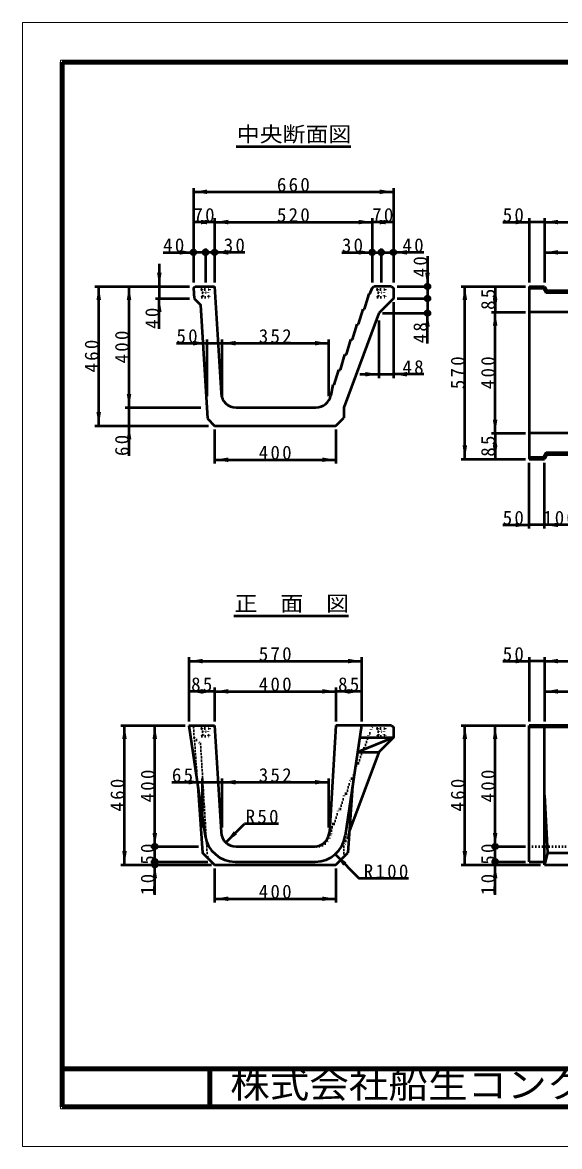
# Model space of a CAD drawing. Units: millimetres, scale not verified. Extents: x -2102 to 2102, y -1485 to 1485.
# Drawn here: x -2102 to -684, y -1485 to 1485 of the extents above; entities that cross this region are included whole.
import ezdxf
from ezdxf.enums import TextEntityAlignment as Align

# ---------------------------------------------------------------- set-up
doc = ezdxf.new("R2010")
doc.units = ezdxf.units.MM
doc.header["$LTSCALE"] = 5
doc.linetypes.add('DOTTED', pattern=[1.75, 0.25, -1.5])
doc.layers.add('0-0_V-nasSTD', color=7, linetype='Continuous', lineweight=50)
doc.layers.add('0-1_0', color=7, linetype='Continuous', lineweight=100)
doc.styles.add('ＭＳ ゴシック', font='')
doc.styles.get('ＭＳ ゴシック').set_extended_font_data('MS Gothic')

msp = doc.modelspace()

# ---------------------------------------------------------------- linework, layer by layer
at = {"layer": '0-0_V-nasSTD', "lineweight": 100}
for p, q in [((-1997.5, 1380), (-1997.5, -1380)), ((-1607.5, -1280), (-1607.5, -1380)), ((-1997.5, -1380), (1997.5, -1380))]:
    msp.add_line(p, q, dxfattribs=at)
at = {"layer": '0-0_V-nasSTD'}
for p, q in [((-1538.679, 1157.589), (-1235.679, 1157.589)), ((-1651.179, 1047.589), (-1651.179, 797.589)), ((-1123.179, 1047.589), (-1123.179, 797.589)), ((-1651.179, 1037.589), (-1123.179, 1037.589)), ((-1595.179, 957.589), (-1651.179, 957.589)), ((-1595.179, 967.589), (-1595.179, 797.589)), ((-1595.179, 957.589), (-1179.179, 957.589)), ((-1179.179, 967.589), (-1179.179, 797.589)), ((-1123.179, 957.589), (-1179.179, 957.589)), ((-834.492, 957.589), (-764.492, 957.589)), ((-764.492, 967.589), (-764.492, 797.589)), ((-724.492, 957.589), (-764.492, 957.589)), ((-724.492, 967.589), (-724.492, 797.589)), ((-724.492, 957.589), (875.508, 957.589)), ((-1731.179, 877.589), (-1651.179, 877.589)), ((-1619.179, 877.589), (-1651.179, 877.589)), ((-1619.179, 887.589), (-1619.179, 797.589)), ((-1595.179, 877.589), (-1619.179, 877.589)), ((-1515.179, 877.589), (-1595.179, 877.589)), ((-1259.179, 877.589), (-1179.179, 877.589)), ((-1179.179, 877.589), (-1155.179, 877.589)), ((-1155.179, 887.589), (-1155.179, 797.589)), ((-1155.179, 877.589), (-1123.179, 877.589)), ((-1043.179, 877.589), (-1123.179, 877.589)), ((-1033.179, 867.589), (-1033.179, 787.589)), ((-724.492, 877.589), (-304.492, 877.589)), ((-1741.179, 847.589), (-1741.179, 787.589)), ((-1911.179, 787.589), (-1661.179, 787.589)), ((-1901.179, 419.589), (-1901.179, 787.589)), ((-1821.179, 467.589), (-1821.179, 787.589)), ((-1741.179, 787.589), (-1741.179, 755.589)), ((-1651.179, 782.789), (-1646.379, 787.589)), ((-1651.179, 782.789), (-1648.859, 755.589)), ((-1646.379, 787.589), (-1595.179, 787.589)), ((-1595.179, 787.589), (-1578.235, 505.193)), ((-1185.179, 767.589), (-1179.179, 782.789)), ((-1179.179, 782.789), (-1174.379, 787.589)), ((-1127.979, 787.589), (-1174.379, 787.589)), ((-1127.979, 787.589), (-1123.179, 782.789)), ((-1113.179, 787.589), (-1023.179, 787.589)), ((-1033.179, 787.589), (-1033.179, 755.589)), ((-944.492, 787.589), (-774.492, 787.589)), ((-934.492, 331.589), (-934.492, 787.589)), ((-854.492, 787.589), (-854.492, 719.589)), ((-764.492, 787.589), (-764.492, 331.589)), ((-764.492, 787.589), (-724.492, 787.589)), ((-724.492, 787.589), (-726.521, 782.789)), ((-724.492, 787.589), (-717.564, 775.589)), ((-717.564, 775.589), (-719.593, 770.789)), ((784.562, 775.589), (-717.564, 775.589)), ((-1751.179, 755.589), (-1661.179, 755.589)), ((-1741.179, 675.589), (-1741.179, 755.589)), ((-1199.179, 727.589), (-1187.179, 767.589)), ((-1187.179, 767.589), (-1185.179, 767.589)), ((-1123.179, 745.589), (-1123.179, 545.589)), ((-1113.179, 755.589), (-1023.179, 755.589)), ((-1033.179, 755.589), (-1033.179, 717.189)), ((786.591, 770.789), (-719.593, 770.789)), ((-1161.579, 717.189), (-1254.379, 467.589)), ((-1215.179, 687.589), (-1203.179, 727.589)), ((-1203.179, 727.589), (-1199.179, 727.589)), ((-1151.579, 717.189), (-1023.179, 717.189)), ((-1033.179, 637.189), (-1033.179, 717.189)), ((-864.492, 719.589), (-774.492, 719.589)), ((-854.492, 399.589), (-854.492, 719.589)), ((835.508, 719.589), (-764.492, 719.589)), ((-1231.179, 647.589), (-1219.179, 687.589)), ((-1219.179, 687.589), (-1215.179, 687.589)), ((-1161.579, 697.589), (-1161.579, 545.589)), ((-1695.979, 637.589), (-1615.979, 637.589)), ((-1615.979, 647.589), (-1615.979, 497.589)), ((-1615.979, 637.589), (-1575.979, 637.589)), ((-1575.979, 647.589), (-1575.979, 497.589)), ((-1575.979, 637.589), (-1294.379, 637.589)), ((-1294.379, 647.589), (-1294.379, 497.589)), ((-1247.179, 607.589), (-1235.179, 647.589)), ((-1235.179, 647.589), (-1231.179, 647.589)), ((-1263.179, 567.589), (-1251.179, 607.589)), ((-1251.179, 607.589), (-1247.179, 607.589)), ((-1251.179, 607.589), (-1247.179, 607.589)), ((-1279.179, 527.589), (-1267.179, 567.589)), ((-1267.179, 567.589), (-1263.179, 567.589)), ((-1267.179, 567.589), (-1263.179, 567.589)), ((-1267.179, 567.589), (-1263.179, 567.589)), ((-1211.579, 555.589), (-1161.579, 555.589)), ((-1161.579, 555.589), (-1123.179, 555.589)), ((-1043.179, 555.589), (-1123.179, 555.589)), ((-1283.179, 527.589), (-1288.282, 500.249)), ((-1283.179, 527.589), (-1279.179, 527.589)), ((-1831.179, 467.589), (-1631.179, 467.589)), ((-1821.179, 419.589), (-1821.179, 467.589)), ((-1538.307, 467.589), (-1327.603, 467.589)), ((-1254.379, 467.589), (-1254.379, 440.389)), ((-1911.179, 419.589), (-1611.179, 419.589)), ((-1821.179, 339.589), (-1821.179, 419.589)), ((-1614.242, 438.653), (-1595.179, 419.589)), ((-1595.179, 419.589), (-1275.179, 419.589)), ((-1275.179, 419.589), (-1254.379, 440.389)), ((-1595.179, 409.589), (-1595.179, 319.589)), ((-1275.179, 409.589), (-1275.179, 319.589)), ((-864.492, 399.589), (-774.492, 399.589)), ((-854.492, 399.589), (-854.492, 331.589)), ((-644.492, 399.589), (-764.492, 399.589)), ((-1595.179, 329.589), (-1275.179, 329.589)), ((-944.492, 331.589), (-774.492, 331.589)), ((-764.492, 336.389), (-726.521, 336.389)), ((-764.492, 331.589), (-724.492, 331.589)), ((-717.564, 343.589), (-724.492, 331.589)), ((-719.593, 348.389), (-644.492, 348.389)), ((-719.593, 348.389), (-717.564, 343.589)), ((-717.564, 343.589), (-644.492, 343.589)), ((-764.492, 147.589), (-764.492, 321.589)), ((-724.492, 147.589), (-724.492, 321.589)), ((-834.492, 157.589), (-764.492, 157.589)), ((-724.492, 157.589), (-764.492, 157.589)), ((-644.492, 157.589), (-724.492, 157.589)), ((-1544.679, -82.411), (-1241.679, -82.411)), ((-1663.179, -192.411), (-1663.179, -362.411)), ((-1663.179, -202.411), (-1207.179, -202.411)), ((-1207.179, -192.411), (-1207.179, -362.411)), ((-834.492, -202.411), (-764.492, -202.411)), ((-764.492, -192.411), (-764.492, -362.411)), ((-724.492, -202.411), (-764.492, -202.411)), ((-724.492, -192.411), (-724.492, -362.411)), ((-724.492, -202.411), (875.508, -202.411)), ((-1595.179, -282.411), (-1663.179, -282.411)), ((-1595.179, -272.411), (-1595.179, -362.411)), ((-1595.179, -282.411), (-1275.179, -282.411)), ((-1275.179, -272.411), (-1275.179, -362.411)), ((-1207.179, -282.411), (-1275.179, -282.411)), ((-724.492, -282.411), (-304.492, -282.411)), ((-1843.179, -372.411), (-1673.179, -372.411)), ((-1833.179, -740.411), (-1833.179, -372.411)), ((-1753.179, -692.411), (-1753.179, -372.411)), ((-1663.179, -372.411), (-1595.179, -372.411)), ((-1663.179, -372.411), (-1620.157, -664.085)), ((-1595.179, -372.411), (-1578.235, -654.807)), ((-1275.179, -372.411), (-1292.122, -654.807)), ((-1127.979, -372.411), (-1275.179, -372.411)), ((-1207.179, -372.411), (-1250.2, -664.085)), ((-1127.979, -372.411), (-1123.179, -377.211)), ((-944.492, -372.411), (-774.492, -372.411)), ((-934.492, -740.411), (-934.492, -372.411)), ((-854.492, -692.411), (-854.492, -372.411)), ((-764.492, -732.411), (-764.492, -372.411)), ((875.508, -377.211), (-764.492, -377.211)), ((-724.492, -740.411), (-724.492, -372.411)), ((-1161.579, -442.811), (-1239.472, -652.317)), ((-1217.563, -442.811), (-1161.579, -442.811)), ((-1707.979, -522.411), (-1627.979, -522.411)), ((-1627.979, -512.411), (-1627.979, -642.411)), ((-1627.979, -522.411), (-1575.979, -522.411)), ((-1575.979, -512.411), (-1575.979, -642.411)), ((-1575.979, -522.411), (-1294.379, -522.411)), ((-1294.379, -512.411), (-1294.379, -642.411)), ((-1230.779, -532.411), (-1243.567, -708.799)), ((-724.492, -556.411), (-716.492, -708.799)), ((-1565.731, -681.53), (-1516.233, -632.033)), ((-1426.233, -632.033), (-1516.233, -632.033)), ((-1763.179, -692.411), (-1638.179, -692.411)), ((-1753.179, -732.411), (-1753.179, -692.411)), ((-1538.307, -692.411), (-1332.05, -692.411)), ((-1275.179, -740.411), (-1243.567, -708.799)), ((-864.492, -692.411), (-774.492, -692.411)), ((-854.492, -732.411), (-854.492, -692.411)), ((-716.492, -708.799), (-724.492, -740.411)), ((-716.492, -708.799), (815.508, -708.799)), ((-1843.179, -740.411), (-1603.179, -740.411)), ((-1763.179, -732.411), (-1613.179, -732.411)), ((-1753.179, -740.411), (-1753.179, -732.411)), ((-1753.179, -820.411), (-1753.179, -740.411)), ((-1595.179, -740.411), (-1275.179, -740.411)), ((-1541.013, -732.411), (-1329.344, -732.411)), ((-1277.066, -712.966), (-1213.426, -776.606)), ((-944.492, -740.411), (-734.492, -740.411)), ((-864.492, -732.411), (-774.492, -732.411)), ((-854.492, -740.411), (-854.492, -732.411)), ((-854.492, -820.411), (-854.492, -740.411)), ((-764.492, -732.411), (-724.492, -732.411)), ((-724.492, -740.411), (807.508, -740.411)), ((-1595.179, -750.411), (-1595.179, -840.411)), ((-1275.179, -750.411), (-1275.179, -840.411)), ((-1083.426, -776.606), (-1213.426, -776.606)), ((-1595.179, -830.411), (-1275.179, -830.411))]:
    msp.add_line(p, q, dxfattribs=at)
at = {"layer": '0-0_V-nasSTD', "linetype": 'DOTTED'}
for p, q in [((-1629.779, 780.389), (-1608.579, 780.389)), ((-1629.779, 780.389), (-1629.779, 779.189)), ((-1629.779, 779.189), (-1608.579, 779.189)), ((-1627.579, 787.589), (-1628.579, 780.389)), ((-1628.579, 779.189), (-1627.579, 771.589)), ((-1610.779, 787.589), (-1609.779, 780.389)), ((-1609.779, 779.189), (-1610.779, 771.589)), ((-1608.579, 780.389), (-1608.579, 779.189)), ((-1165.779, 780.389), (-1144.579, 780.389)), ((-1165.779, 780.389), (-1165.779, 779.189)), ((-1165.779, 779.189), (-1144.579, 779.189)), ((-1163.579, 787.589), (-1164.579, 780.389)), ((-1164.579, 779.189), (-1163.579, 771.589)), ((-1146.779, 787.589), (-1145.779, 780.389)), ((-1145.779, 779.189), (-1146.779, 771.589)), ((-1144.579, 780.389), (-1144.579, 779.189)), ((-1629.179, 761.989), (-1629.179, 759.589)), ((-1629.179, 761.989), (-1627.556, 761.989)), ((-1629.179, 759.589), (-1609.179, 759.589)), ((-1627.579, 771.589), (-1610.779, 771.589)), ((-1626.463, 762.347), (-1626.841, 762.158)), ((-1625.579, 771.589), (-1625.579, 763.778)), ((-1612.779, 771.589), (-1612.779, 763.778)), ((-1611.894, 762.347), (-1611.516, 762.158)), ((-1610.801, 761.989), (-1609.179, 761.989)), ((-1609.179, 761.989), (-1609.179, 759.589)), ((-1165.179, 761.989), (-1165.179, 759.589)), ((-1165.179, 761.989), (-1163.556, 761.989)), ((-1165.179, 759.589), (-1145.179, 759.589)), ((-1163.579, 771.589), (-1146.779, 771.589)), ((-1162.463, 762.347), (-1162.841, 762.158)), ((-1161.579, 771.589), (-1161.579, 763.778)), ((-1148.779, 771.589), (-1148.779, 763.778)), ((-1147.894, 762.347), (-1147.516, 762.158)), ((-1146.801, 761.989), (-1145.179, 761.989)), ((-1145.179, 761.989), (-1145.179, 759.589)), ((-1651.179, -377.211), (-1646.379, -372.411)), ((-1651.179, -377.211), (-1648.859, -404.411)), ((-1629.779, -379.611), (-1608.579, -379.611)), ((-1629.779, -379.611), (-1629.779, -380.811)), ((-1629.779, -380.811), (-1608.579, -380.811)), ((-1627.579, -372.411), (-1628.579, -379.611)), ((-1628.579, -380.811), (-1627.579, -388.411)), ((-1610.779, -372.411), (-1609.779, -379.611)), ((-1609.779, -380.811), (-1610.779, -388.411)), ((-1608.579, -379.611), (-1608.579, -380.811)), ((-1185.179, -392.411), (-1179.179, -377.211)), ((-1179.179, -377.211), (-1174.379, -372.411)), ((-1165.779, -379.611), (-1144.579, -379.611)), ((-1165.779, -379.611), (-1165.779, -380.811)), ((-1165.779, -380.811), (-1144.579, -380.811)), ((-1163.579, -372.411), (-1164.579, -379.611)), ((-1164.579, -380.811), (-1163.579, -388.411)), ((-1146.779, -372.411), (-1145.779, -379.611)), ((-1145.779, -380.811), (-1146.779, -388.411)), ((-1144.579, -379.611), (-1144.579, -380.811)), ((-1648.859, -404.411), (-1639.579, -532.411)), ((-1629.179, -398.011), (-1629.179, -400.411)), ((-1629.179, -398.011), (-1627.556, -398.011)), ((-1629.179, -400.411), (-1609.179, -400.411)), ((-1627.579, -388.411), (-1610.779, -388.411)), ((-1626.463, -397.653), (-1626.841, -397.842)), ((-1625.579, -388.411), (-1625.579, -396.222)), ((-1612.779, -388.411), (-1612.779, -396.222)), ((-1611.894, -397.653), (-1611.516, -397.842)), ((-1610.801, -398.011), (-1609.179, -398.011)), ((-1609.179, -398.011), (-1609.179, -400.411)), ((-1199.179, -432.411), (-1187.179, -392.411)), ((-1187.179, -392.411), (-1185.179, -392.411)), ((-1165.179, -398.011), (-1165.179, -400.411)), ((-1165.179, -398.011), (-1163.556, -398.011)), ((-1165.179, -400.411), (-1145.179, -400.411)), ((-1163.579, -388.411), (-1146.779, -388.411)), ((-1162.463, -397.653), (-1162.841, -397.842)), ((-1161.579, -388.411), (-1161.579, -396.222)), ((-1148.779, -388.411), (-1148.779, -396.222)), ((-1147.894, -397.653), (-1147.516, -397.842)), ((-1146.801, -398.011), (-1145.179, -398.011)), ((-1145.179, -398.011), (-1145.179, -400.411)), ((-1215.179, -472.411), (-1203.179, -432.411)), ((-1203.179, -432.411), (-1199.179, -432.411)), ((-1231.179, -512.411), (-1219.179, -472.411)), ((-1219.179, -472.411), (-1215.179, -472.411)), ((-1247.179, -552.411), (-1235.179, -512.411)), ((-1235.179, -512.411), (-1231.179, -512.411)), ((-1263.179, -592.411), (-1251.179, -552.411)), ((-1251.179, -552.411), (-1247.179, -552.411)), ((-1251.179, -552.411), (-1247.179, -552.411)), ((-1279.179, -632.411), (-1267.179, -592.411)), ((-1267.179, -592.411), (-1263.179, -592.411)), ((-1267.179, -592.411), (-1263.179, -592.411)), ((-1267.179, -592.411), (-1263.179, -592.411)), ((-1283.179, -632.411), (-1288.282, -659.751)), ((-1283.179, -632.411), (-1279.179, -632.411)), ((-1332.05, -692.411), (-1327.603, -692.411)), ((-764.492, -692.411), (835.508, -692.411))]:
    msp.add_line(p, q, dxfattribs=at)
at = {"layer": '0-0_V-nasSTD', "lineweight": 18}
for points in [[(-2102.5, -1485), (-2102.5, 1485), (2102.5, 1485), (2102.5, -1485)], [(-2002.5, -1385), (-2002.5, 1385), (2002.5, 1385), (2002.5, -1385)]]:
    msp.add_lwpolyline(points, close=True, dxfattribs=at)
at = {"layer": '0-0_V-nasSTD', "lineweight": 100}
msp.add_lwpolyline([(1997.5, -1380), (1997.5, 1380), (-1997.5, 1380)], dxfattribs=at)
at = {"layer": '0-0_V-nasSTD'}
for points in [[(-1123.179, 782.789), (-1123.179, 755.589), (-1161.579, 717.189)], [(-764.492, 782.789), (-726.521, 782.789), (-719.593, 770.789)], [(-1648.859, 755.589), (-1632.263, 738.993), (-1614.242, 438.653)], [(-719.593, 348.389), (-726.521, 336.389), (-724.492, 331.589)], [(-1123.179, -377.211), (-1123.179, -404.411), (-1161.579, -442.811)], [(875.508, -774.011), (875.508, -372.411), (-764.492, -372.411)], [(-1211.899, -404.411), (-1123.179, -404.411), (-1217.563, -442.811)], [(-1639.579, -532.411), (-1626.79, -708.799), (-1595.179, -740.411)]]:
    msp.add_lwpolyline(points, dxfattribs=at)
at = {"layer": '0-0_V-nasSTD', "linetype": 'DOTTED'}
for points in [[(-1648.859, -404.411), (-1632.263, -421.007), (-1614.242, -721.347)], [(-1239.472, -652.317), (-1254.379, -692.411), (-1254.379, -719.611)]]:
    msp.add_lwpolyline(points, dxfattribs=at)
at = {"layer": '0-0_V-nasSTD'}
for centre in [(-1651.179, 877.589), (-1619.179, 877.589), (-1595.179, 877.589), (-1179.179, 877.589), (-1155.179, 877.589), (-1123.179, 877.589), (-1033.179, 787.589), (-1033.179, 755.589), (-1033.179, 717.189), (-1753.179, -692.411), (-854.492, -692.411), (-1753.179, -732.411), (-1753.179, -740.411), (-854.492, -732.411)]:
    msp.add_circle(centre, 6.4, dxfattribs=at)
at = {"layer": '0-0_V-nasSTD', "linetype": 'DOTTED'}
for centre, radius, start, end in [((-1627.556, 763.589), 1.6, 270, 296.56505), ((-1627.179, 763.778), 1.6, 296.56505, 0), ((-1611.179, 763.778), 1.6, 180, 243.43495), ((-1610.801, 763.589), 1.6, 243.43495, 270), ((-1163.556, 763.589), 1.6, 270, 296.56505), ((-1163.179, 763.778), 1.6, 296.56505, 0), ((-1147.179, 763.778), 1.6, 180, 243.43495), ((-1146.801, 763.589), 1.6, 243.43495, 270), ((-1627.556, -396.411), 1.6, 270, 296.56505), ((-1627.179, -396.222), 1.6, 296.56505, 0), ((-1611.179, -396.222), 1.6, 180, 243.43495), ((-1610.801, -396.411), 1.6, 243.43495, 270), ((-1163.556, -396.411), 1.6, 270, 296.56505), ((-1163.179, -396.222), 1.6, 296.56505, 0), ((-1147.179, -396.222), 1.6, 180, 243.43495), ((-1146.801, -396.411), 1.6, 243.43495, 270), ((-1327.603, -652.411), 40, 270, 349.42648)]:
    msp.add_arc(centre, radius, start, end, dxfattribs=at)
at = {"layer": '0-0_V-nasSTD'}
for centre, radius, start, end in [((-1538.307, 507.589), 40, 183.43363, 270), ((-1327.603, 507.589), 40, 270, 349.42648), ((-1541.013, -652.411), 80, 188.39063, 270), ((-1538.307, -652.411), 40, 183.43363, 270), ((-1332.05, -652.411), 40, 270, 356.56637), ((-1329.344, -652.411), 80, 270, 351.60937)]:
    msp.add_arc(centre, radius, start, end, dxfattribs=at)
for points in [[(-1651.179, 1037.589), (-1615.179, 1031.589), (-1615.179, 1043.589)], [(-1159.179, 1031.589), (-1159.179, 1043.589), (-1123.179, 1037.589)], [(-1651.179, 957.589), (-1615.179, 951.589), (-1615.179, 963.589)], [(-1631.179, 951.589), (-1631.179, 963.589), (-1595.179, 957.589)], [(-1595.179, 957.589), (-1559.179, 951.589), (-1559.179, 963.589)], [(-1215.179, 951.589), (-1215.179, 963.589), (-1179.179, 957.589)], [(-1179.179, 957.589), (-1143.179, 951.589), (-1143.179, 963.589)], [(-1159.179, 951.589), (-1159.179, 963.589), (-1123.179, 957.589)], [(-800.492, 951.589), (-800.492, 963.589), (-764.492, 957.589)], [(-724.492, 957.589), (-688.492, 951.589), (-688.492, 963.589)], [(-1687.179, 871.589), (-1687.179, 883.589), (-1651.179, 877.589)], [(-1595.179, 877.589), (-1559.179, 871.589), (-1559.179, 883.589)], [(-1215.179, 871.589), (-1215.179, 883.589), (-1179.179, 877.589)], [(-1123.179, 877.589), (-1087.179, 871.589), (-1087.179, 883.589)], [(-724.492, 877.589), (-688.492, 871.589), (-688.492, 883.589)], [(-1747.179, 823.589), (-1741.179, 787.589), (-1735.179, 823.589)], [(-1039.179, 823.589), (-1033.179, 787.589), (-1027.179, 823.589)], [(-1907.179, 751.589), (-1901.179, 787.589), (-1895.179, 751.589)], [(-1827.179, 751.589), (-1821.179, 787.589), (-1815.179, 751.589)], [(-940.492, 751.589), (-934.492, 787.589), (-928.492, 751.589)], [(-860.492, 751.589), (-854.492, 787.589), (-848.492, 751.589)], [(-1747.179, 719.589), (-1741.179, 755.589), (-1735.179, 719.589)], [(-860.492, 755.589), (-854.492, 719.589), (-848.492, 755.589)], [(-1039.179, 681.189), (-1033.179, 717.189), (-1027.179, 681.189)], [(-860.492, 683.589), (-854.492, 719.589), (-848.492, 683.589)], [(-1651.979, 631.589), (-1651.979, 643.589), (-1615.979, 637.589)], [(-1575.979, 637.589), (-1539.979, 631.589), (-1539.979, 643.589)], [(-1330.379, 631.589), (-1330.379, 643.589), (-1294.379, 637.589)], [(-1197.579, 549.589), (-1197.579, 561.589), (-1161.579, 555.589)], [(-1123.179, 555.589), (-1087.179, 549.589), (-1087.179, 561.589)], [(-1827.179, 503.589), (-1821.179, 467.589), (-1815.179, 503.589)], [(-1907.179, 455.589), (-1901.179, 419.589), (-1895.179, 455.589)], [(-1827.179, 383.589), (-1821.179, 419.589), (-1815.179, 383.589)], [(-860.492, 435.589), (-854.492, 399.589), (-848.492, 435.589)], [(-860.492, 363.589), (-854.492, 399.589), (-848.492, 363.589)], [(-940.492, 367.589), (-934.492, 331.589), (-928.492, 367.589)], [(-860.492, 367.589), (-854.492, 331.589), (-848.492, 367.589)], [(-1595.179, 329.589), (-1559.179, 323.589), (-1559.179, 335.589)], [(-1311.179, 323.589), (-1311.179, 335.589), (-1275.179, 329.589)], [(-800.492, 151.589), (-800.492, 163.589), (-764.492, 157.589)], [(-724.492, 157.589), (-688.492, 151.589), (-688.492, 163.589)], [(-1663.179, -202.411), (-1627.179, -208.411), (-1627.179, -196.411)], [(-1243.179, -208.411), (-1243.179, -196.411), (-1207.179, -202.411)], [(-800.492, -208.411), (-800.492, -196.411), (-764.492, -202.411)], [(-724.492, -202.411), (-688.492, -208.411), (-688.492, -196.411)], [(-1663.179, -282.411), (-1627.179, -288.411), (-1627.179, -276.411)], [(-1631.179, -288.411), (-1631.179, -276.411), (-1595.179, -282.411)], [(-1595.179, -282.411), (-1559.179, -288.411), (-1559.179, -276.411)], [(-1311.179, -288.411), (-1311.179, -276.411), (-1275.179, -282.411)], [(-1275.179, -282.411), (-1239.179, -288.411), (-1239.179, -276.411)], [(-1243.179, -288.411), (-1243.179, -276.411), (-1207.179, -282.411)], [(-724.492, -282.411), (-688.492, -288.411), (-688.492, -276.411)], [(-1839.179, -408.411), (-1833.179, -372.411), (-1827.179, -408.411)], [(-1759.179, -408.411), (-1753.179, -372.411), (-1747.179, -408.411)], [(-940.492, -408.411), (-934.492, -372.411), (-928.492, -408.411)], [(-860.492, -408.411), (-854.492, -372.411), (-848.492, -408.411)], [(-1663.979, -528.411), (-1663.979, -516.411), (-1627.979, -522.411)], [(-1575.979, -522.411), (-1539.979, -528.411), (-1539.979, -516.411)], [(-1330.379, -528.411), (-1330.379, -516.411), (-1294.379, -522.411)], [(-1565.731, -681.53), (-1544.518, -651.832), (-1540.275, -656.074)], [(-1759.179, -656.411), (-1753.179, -692.411), (-1747.179, -656.411)], [(-1565.731, -681.53), (-1540.275, -656.074), (-1536.032, -660.317)], [(-860.492, -656.411), (-854.492, -692.411), (-848.492, -656.411)], [(-1839.179, -704.411), (-1833.179, -740.411), (-1827.179, -704.411)], [(-940.492, -704.411), (-934.492, -740.411), (-928.492, -704.411)], [(-1759.179, -776.411), (-1753.179, -740.411), (-1747.179, -776.411)], [(-1277.066, -712.966), (-1255.852, -742.665), (-1251.61, -738.422)], [(-1277.066, -712.966), (-1251.61, -738.422), (-1247.367, -734.18)], [(-860.492, -776.411), (-854.492, -740.411), (-848.492, -776.411)], [(-1595.179, -830.411), (-1559.179, -836.411), (-1559.179, -824.411)], [(-1311.179, -836.411), (-1311.179, -824.411), (-1275.179, -830.411)]]:
    msp.add_solid(points, dxfattribs=at)
at = {"layer": '0-1_0'}
msp.add_line((-1997.5, -1280), (1997.5, -1280), dxfattribs=at)

# ---------------------------------------------------------------- texts
at = {"layer": '0-0_V-nasSTD', "style": 'ＭＳ ゴシック', "width": 1.1}
for s, height, p in [('中央断面図', 40.32, (-1536.679, 1157.589)), ('正\u3000面\u3000図', 40.32, (-1542.679, -82.411)), ('株式会社船生コンクリート工業', 69.65, (-1554.25, -1377.45))]:
    msp.add_text(s, height=height, dxfattribs=at).set_placement(p, align=Align.BOTTOM_LEFT)
at = {"layer": '0-0_V-nasSTD', "char_height": 36.66, "attachment_point": 7, "style": 'ＭＳ ゴシック'}
for s, insert in [('\\T1.24;660', (-1430.679, 1037.589)), ('\\T1.24;70', (-1651.179, 957.589)), ('\\T1.24;520', (-1430.679, 957.589)), ('\\T1.24;70', (-1179.179, 957.589)), ('\\T1.24;50', (-834.492, 957.589)), ('\\T1.24;40', (-1731.179, 877.589)), ('\\T1.24;30', (-1571.179, 877.589)), ('\\T1.24;30', (-1259.179, 877.589)), ('\\T1.24;40', (-1099.179, 877.589)), ('\\T1.24;50', (-1695.979, 637.589)), ('\\T1.24;352', (-1478.679, 637.589)), ('\\T1.24;48', (-1099.179, 555.589)), ('\\T1.24;400', (-1478.679, 329.589)), ('\\T1.24;50', (-834.492, 157.589)), ('\\T1.24;100', (-727.992, 157.589)), ('\\T1.24;570', (-1478.679, -202.411)), ('\\T1.24;50', (-834.492, -202.411)), ('\\T1.24;85', (-1657.179, -282.411)), ('\\T1.24;400', (-1478.679, -282.411)), ('\\T1.24;85', (-1269.179, -282.411)), ('\\T1.24;65', (-1707.979, -522.411)), ('\\T1.24;352', (-1478.679, -522.411)), ('\\T1.24;R50', (-1513.233, -632.033)), ('\\T1.24;R100', (-1201.426, -776.606)), ('\\T1.24;400', (-1478.679, -830.411))]:
    msp.add_mtext(s, dxfattribs=dict(at, insert=insert))
at = {"layer": '0-0_V-nasSTD', "char_height": 36.66, "attachment_point": 7, "rotation": 90, "style": 'ＭＳ ゴシック'}
for s, insert in [('\\T1.24;40', (-1033.179, 811.589)), ('\\T1.24;85', (-854.492, 725.589)), ('\\T1.24;40', (-1741.179, 675.589)), ('\\T1.24;48', (-1033.179, 637.189)), ('\\T1.24;400', (-1821.179, 584.089)), ('\\T1.24;460', (-1901.179, 560.089)), ('\\T1.24;570', (-934.492, 516.089)), ('\\T1.24;400', (-854.492, 516.089)), ('\\T1.24;60', (-1821.179, 339.589)), ('\\T1.24;85', (-854.492, 337.589)), ('\\T1.24;400', (-1753.179, -575.911)), ('\\T1.24;400', (-854.492, -575.911)), ('\\T1.24;460', (-1833.179, -599.911)), ('\\T1.24;460', (-934.492, -599.911)), ('\\T1.24;50', (-1753.179, -740.411)), ('\\T1.24;50', (-854.492, -740.411)), ('\\T1.24;10', (-1753.179, -820.411)), ('\\T1.24;10', (-854.492, -820.411))]:
    msp.add_mtext(s, dxfattribs=dict(at, insert=insert))

doc.saveas('drawing.dxf')
